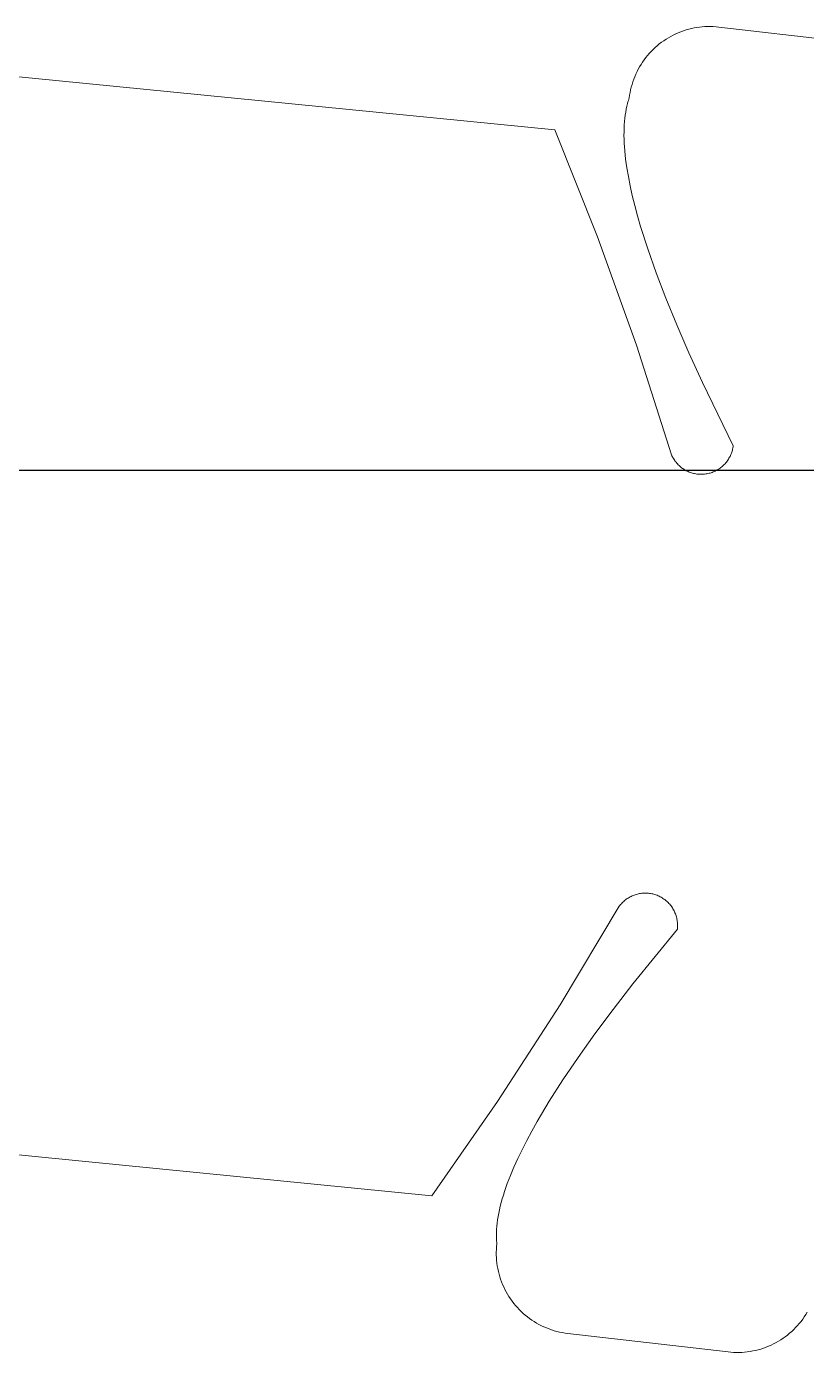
# Model space of a CAD drawing. Header units: millimetres. Extents: x 3958 to 4577, y -3023 to -2712.
# Drawn here: x 4512.32 to 4531.65, y -2826.4 to -2793.54 of the extents above; entities that cross this region are included whole.
import ezdxf

# ---------------------------------------------------------------- set-up
doc = ezdxf.new("R2010")
doc.units = ezdxf.units.MM
doc.header["$MEASUREMENT"] = 0
doc.layers.add('Default', color=6, linetype='Continuous', true_color=0xff00ff)
doc.layers.add('Layer 02', color=3, linetype='Continuous', lineweight=0, true_color=0x00ff00)

msp = doc.modelspace()

# ---------------------------------------------------------------- linework, layer by layer
at = {"layer": 'Default'}
for p, q in [((4330.979, -2804.534), (4550.979, -2804.534)), ((4440.979, -2804.534), (4564.271, -2804.534))]:
    msp.add_line(p, q, dxfattribs=at)
at = {"layer": 'Layer 02'}
for p, q in [((4528.728, -2793.609), (4528.662, -2793.627)), ((4528.794, -2793.592), (4528.728, -2793.609)), ((4528.861, -2793.578), (4528.794, -2793.592)), ((4528.928, -2793.566), (4528.861, -2793.578)), ((4528.996, -2793.557), (4528.928, -2793.566)), ((4529.063, -2793.549), (4528.996, -2793.557)), ((4529.132, -2793.544), (4529.063, -2793.549)), ((4529.2, -2793.542), (4529.132, -2793.544)), ((4529.268, -2793.541), (4529.2, -2793.542)), ((4529.336, -2793.543), (4529.268, -2793.541)), ((4529.405, -2793.548), (4529.336, -2793.543)), ((4529.473, -2793.554), (4529.405, -2793.548)), ((4533.446, -2794.014), (4529.473, -2793.554)), ((4525.414, -2796.105), (4501.355, -2793.724)), ((4528.055, -2793.932), (4528, -2793.974)), ((4528.11, -2793.893), (4528.055, -2793.932)), ((4528.167, -2793.855), (4528.11, -2793.893)), ((4528.225, -2793.819), (4528.167, -2793.855)), ((4528.285, -2793.786), (4528.225, -2793.819)), ((4528.345, -2793.754), (4528.285, -2793.786)), ((4528.407, -2793.724), (4528.345, -2793.754)), ((4528.469, -2793.697), (4528.407, -2793.724)), ((4528.533, -2793.671), (4528.469, -2793.697)), ((4528.597, -2793.648), (4528.533, -2793.671)), ((4528.662, -2793.627), (4528.597, -2793.648)), ((4527.708, -2794.259), (4527.665, -2794.313)), ((4527.752, -2794.208), (4527.708, -2794.259)), ((4527.799, -2794.158), (4527.752, -2794.208)), ((4527.847, -2794.109), (4527.799, -2794.158)), ((4527.896, -2794.062), (4527.847, -2794.109)), ((4527.948, -2794.017), (4527.896, -2794.062)), ((4528, -2793.974), (4527.948, -2794.017)), ((4527.479, -2794.599), (4527.448, -2794.659)), ((4527.512, -2794.539), (4527.479, -2794.599)), ((4527.547, -2794.48), (4527.512, -2794.539)), ((4527.584, -2794.423), (4527.547, -2794.48)), ((4527.624, -2794.367), (4527.584, -2794.423)), ((4527.665, -2794.313), (4527.624, -2794.367)), ((4527.344, -2794.912), (4527.324, -2794.977)), ((4527.367, -2794.848), (4527.344, -2794.912)), ((4527.392, -2794.784), (4527.367, -2794.848)), ((4527.419, -2794.721), (4527.392, -2794.784)), ((4527.448, -2794.659), (4527.419, -2794.721)), ((4527.265, -2795.244), (4527.256, -2795.312)), ((4527.276, -2795.176), (4527.265, -2795.244)), ((4527.29, -2795.11), (4527.276, -2795.176)), ((4527.306, -2795.043), (4527.29, -2795.11)), ((4527.324, -2794.977), (4527.306, -2795.043)), ((4527.181, -2795.587), (4527.167, -2795.661)), ((4527.197, -2795.515), (4527.181, -2795.587)), ((4527.215, -2795.445), (4527.197, -2795.515)), ((4527.224, -2795.411), (4527.215, -2795.445)), ((4527.234, -2795.377), (4527.224, -2795.411)), ((4527.245, -2795.344), (4527.234, -2795.377)), ((4527.256, -2795.312), (4527.245, -2795.344)), ((4527.138, -2795.897), (4527.132, -2795.98)), ((4527.145, -2795.816), (4527.138, -2795.897)), ((4527.155, -2795.738), (4527.145, -2795.816)), ((4527.167, -2795.661), (4527.155, -2795.738)), ((4526.469, -2798.753), (4525.414, -2796.105)), ((4527.126, -2796.153), (4527.125, -2796.243)), ((4527.125, -2796.243), (4527.127, -2796.335)), ((4527.128, -2796.066), (4527.126, -2796.153)), ((4527.132, -2795.98), (4527.128, -2796.066)), ((4527.127, -2796.335), (4527.131, -2796.429)), ((4527.131, -2796.429), (4527.137, -2796.525)), ((4527.137, -2796.525), (4527.145, -2796.623)), ((4527.145, -2796.623), (4527.166, -2796.827)), ((4527.166, -2796.827), (4527.196, -2797.039)), ((4527.196, -2797.039), (4527.233, -2797.26)), ((4527.233, -2797.26), (4527.278, -2797.49)), ((4527.278, -2797.49), (4527.331, -2797.729)), ((4527.331, -2797.729), (4527.392, -2797.976)), ((4527.392, -2797.976), (4527.46, -2798.232)), ((4527.46, -2798.232), (4527.537, -2798.497)), ((4527.537, -2798.497), (4527.714, -2799.053)), ((4527.431, -2801.435), (4526.469, -2798.753)), ((4527.714, -2799.053), (4527.922, -2799.644)), ((4527.922, -2799.644), (4528.161, -2800.27)), ((4528.161, -2800.27), (4528.432, -2800.932)), ((4528.432, -2800.932), (4528.735, -2801.628)), ((4528.3, -2804.15), (4527.431, -2801.435)), ((4528.735, -2801.628), (4529.069, -2802.36)), ((4529.069, -2802.36), (4529.831, -2803.928)), ((4529.786, -2804.116), (4529.776, -2804.142)), ((4529.795, -2804.09), (4529.786, -2804.116)), ((4529.804, -2804.063), (4529.795, -2804.09)), ((4529.811, -2804.037), (4529.804, -2804.063)), ((4529.817, -2804.01), (4529.811, -2804.037)), ((4529.823, -2803.983), (4529.817, -2804.01)), ((4529.828, -2803.956), (4529.823, -2803.983)), ((4529.831, -2803.928), (4529.828, -2803.956)), ((4528.312, -2804.175), (4528.3, -2804.15)), ((4528.324, -2804.2), (4528.312, -2804.175)), ((4528.337, -2804.224), (4528.324, -2804.2)), ((4528.351, -2804.248), (4528.337, -2804.224)), ((4528.365, -2804.272), (4528.351, -2804.248)), ((4528.381, -2804.294), (4528.365, -2804.272)), ((4528.397, -2804.317), (4528.381, -2804.294)), ((4528.414, -2804.339), (4528.397, -2804.317)), ((4528.431, -2804.36), (4528.414, -2804.339)), ((4528.45, -2804.38), (4528.431, -2804.36)), ((4528.469, -2804.4), (4528.45, -2804.38)), ((4528.489, -2804.42), (4528.469, -2804.4)), ((4528.509, -2804.438), (4528.489, -2804.42)), ((4528.53, -2804.456), (4528.509, -2804.438)), ((4528.552, -2804.473), (4528.53, -2804.456)), ((4529.528, -2804.468), (4529.506, -2804.484)), ((4529.549, -2804.45), (4529.528, -2804.468)), ((4529.57, -2804.432), (4529.549, -2804.45)), ((4529.591, -2804.413), (4529.57, -2804.432)), ((4529.61, -2804.394), (4529.591, -2804.413)), ((4529.629, -2804.374), (4529.61, -2804.394)), ((4529.647, -2804.353), (4529.629, -2804.374)), ((4529.665, -2804.332), (4529.647, -2804.353)), ((4529.682, -2804.31), (4529.665, -2804.332)), ((4529.697, -2804.287), (4529.682, -2804.31)), ((4529.713, -2804.264), (4529.697, -2804.287)), ((4529.727, -2804.24), (4529.713, -2804.264)), ((4529.741, -2804.216), (4529.727, -2804.24)), ((4529.753, -2804.192), (4529.741, -2804.216)), ((4529.765, -2804.167), (4529.753, -2804.192)), ((4529.776, -2804.142), (4529.765, -2804.167)), ((4528.574, -2804.489), (4528.552, -2804.473)), ((4528.597, -2804.505), (4528.574, -2804.489)), ((4528.62, -2804.52), (4528.597, -2804.505)), ((4528.644, -2804.534), (4528.62, -2804.52)), ((4528.669, -2804.547), (4528.644, -2804.534)), ((4528.693, -2804.559), (4528.669, -2804.547)), ((4528.719, -2804.571), (4528.693, -2804.559)), ((4528.744, -2804.581), (4528.719, -2804.571)), ((4528.77, -2804.591), (4528.744, -2804.581)), ((4528.796, -2804.599), (4528.77, -2804.591)), ((4528.823, -2804.607), (4528.796, -2804.599)), ((4528.849, -2804.614), (4528.823, -2804.607)), ((4528.876, -2804.62), (4528.849, -2804.614)), ((4528.903, -2804.625), (4528.876, -2804.62)), ((4528.931, -2804.629), (4528.903, -2804.625)), ((4528.958, -2804.633), (4528.931, -2804.629)), ((4528.986, -2804.635), (4528.958, -2804.633)), ((4529.013, -2804.636), (4528.986, -2804.635)), ((4529.041, -2804.636), (4529.013, -2804.636)), ((4529.069, -2804.636), (4529.041, -2804.636)), ((4529.096, -2804.634), (4529.069, -2804.636)), ((4529.124, -2804.632), (4529.096, -2804.634)), ((4529.151, -2804.628), (4529.124, -2804.632)), ((4529.178, -2804.624), (4529.151, -2804.628)), ((4529.205, -2804.618), (4529.178, -2804.624)), ((4529.232, -2804.612), (4529.205, -2804.618)), ((4529.259, -2804.605), (4529.232, -2804.612)), ((4529.285, -2804.597), (4529.259, -2804.605)), ((4529.311, -2804.588), (4529.285, -2804.597)), ((4529.337, -2804.578), (4529.311, -2804.588)), ((4529.363, -2804.567), (4529.337, -2804.578)), ((4529.388, -2804.555), (4529.363, -2804.567)), ((4529.412, -2804.543), (4529.388, -2804.555)), ((4529.436, -2804.529), (4529.412, -2804.543)), ((4529.46, -2804.515), (4529.436, -2804.529)), ((4529.483, -2804.5), (4529.46, -2804.515)), ((4529.506, -2804.484), (4529.483, -2804.5)), ((4527.024, -2815.318), (4527.041, -2815.297)), ((4527.041, -2815.297), (4527.059, -2815.276)), ((4527.059, -2815.276), (4527.078, -2815.256)), ((4527.078, -2815.256), (4527.098, -2815.236)), ((4527.098, -2815.236), (4527.118, -2815.218)), ((4527.118, -2815.218), (4527.139, -2815.2)), ((4527.139, -2815.2), (4527.16, -2815.182)), ((4527.16, -2815.182), (4527.182, -2815.166)), ((4527.182, -2815.166), (4527.205, -2815.15)), ((4527.205, -2815.15), (4527.228, -2815.135)), ((4527.228, -2815.135), (4527.252, -2815.12)), ((4527.252, -2815.12), (4527.276, -2815.107)), ((4527.276, -2815.107), (4527.301, -2815.095)), ((4527.301, -2815.095), (4527.326, -2815.083)), ((4527.326, -2815.083), (4527.351, -2815.072)), ((4527.351, -2815.072), (4527.377, -2815.062)), ((4527.377, -2815.062), (4527.403, -2815.053)), ((4527.403, -2815.053), (4527.429, -2815.045)), ((4527.429, -2815.045), (4527.456, -2815.038)), ((4527.456, -2815.038), (4527.483, -2815.031)), ((4527.483, -2815.031), (4527.51, -2815.026)), ((4527.51, -2815.026), (4527.537, -2815.021)), ((4527.537, -2815.021), (4527.565, -2815.018)), ((4527.565, -2815.018), (4527.592, -2815.015)), ((4527.592, -2815.015), (4527.62, -2815.014)), ((4527.62, -2815.014), (4527.647, -2815.013)), ((4527.647, -2815.013), (4527.675, -2815.014)), ((4527.675, -2815.014), (4527.703, -2815.015)), ((4527.703, -2815.015), (4527.73, -2815.017)), ((4527.73, -2815.017), (4527.757, -2815.02)), ((4527.757, -2815.02), (4527.785, -2815.024)), ((4527.785, -2815.024), (4527.812, -2815.029)), ((4527.812, -2815.029), (4527.839, -2815.035)), ((4527.839, -2815.035), (4527.866, -2815.042)), ((4527.866, -2815.042), (4527.892, -2815.05)), ((4527.892, -2815.05), (4527.918, -2815.059)), ((4527.918, -2815.059), (4527.944, -2815.068)), ((4527.944, -2815.068), (4527.97, -2815.079)), ((4527.97, -2815.079), (4527.995, -2815.09)), ((4527.995, -2815.09), (4528.02, -2815.103)), ((4528.02, -2815.103), (4528.044, -2815.116)), ((4528.044, -2815.116), (4528.068, -2815.13)), ((4528.068, -2815.13), (4528.091, -2815.144)), ((4528.091, -2815.144), (4528.114, -2815.16)), ((4528.114, -2815.16), (4528.136, -2815.176)), ((4528.136, -2815.176), (4528.158, -2815.193)), ((4528.158, -2815.193), (4528.179, -2815.211)), ((4528.179, -2815.211), (4528.2, -2815.23)), ((4528.2, -2815.23), (4528.219, -2815.249)), ((4528.219, -2815.249), (4528.238, -2815.269)), ((4528.238, -2815.269), (4528.257, -2815.29)), ((4528.257, -2815.29), (4528.275, -2815.311)), ((4525.542, -2817.785), (4527.007, -2815.34)), ((4527.007, -2815.34), (4527.024, -2815.318)), ((4528.275, -2815.311), (4528.292, -2815.333)), ((4528.292, -2815.333), (4528.308, -2815.355)), ((4528.308, -2815.355), (4528.323, -2815.378)), ((4528.323, -2815.378), (4528.338, -2815.401)), ((4528.338, -2815.401), (4528.352, -2815.425)), ((4528.352, -2815.425), (4528.365, -2815.45)), ((4528.365, -2815.45), (4528.377, -2815.474)), ((4528.377, -2815.474), (4528.388, -2815.5)), ((4528.388, -2815.5), (4528.398, -2815.525)), ((4528.398, -2815.525), (4528.408, -2815.551)), ((4528.408, -2815.551), (4528.417, -2815.577)), ((4528.417, -2815.577), (4528.424, -2815.604)), ((4528.424, -2815.604), (4528.431, -2815.631)), ((4528.431, -2815.631), (4528.437, -2815.658)), ((4528.447, -2815.905), (4527.347, -2817.258)), ((4528.437, -2815.658), (4528.442, -2815.685)), ((4528.442, -2815.685), (4528.446, -2815.712)), ((4528.446, -2815.712), (4528.449, -2815.74)), ((4528.449, -2815.878), (4528.447, -2815.905)), ((4528.449, -2815.74), (4528.451, -2815.767)), ((4528.451, -2815.85), (4528.449, -2815.878)), ((4528.451, -2815.767), (4528.452, -2815.795)), ((4528.452, -2815.822), (4528.451, -2815.85)), ((4528.452, -2815.795), (4528.452, -2815.822)), ((4527.347, -2817.258), (4526.855, -2817.894)), ((4523.992, -2820.177), (4525.542, -2817.785)), ((4526.855, -2817.894), (4526.401, -2818.503)), ((4526.401, -2818.503), (4525.986, -2819.085)), ((4525.986, -2819.085), (4525.61, -2819.641)), ((4525.61, -2819.641), (4525.273, -2820.169)), ((4499.172, -2820.219), (4522.361, -2822.514)), ((4522.361, -2822.514), (4523.992, -2820.177)), ((4525.273, -2820.169), (4524.974, -2820.67)), ((4524.974, -2820.67), (4524.839, -2820.91)), ((4524.714, -2821.144), (4524.598, -2821.371)), ((4524.839, -2820.91), (4524.714, -2821.144)), ((4524.598, -2821.371), (4524.492, -2821.591)), ((4524.396, -2821.805), (4524.309, -2822.011)), ((4524.492, -2821.591), (4524.396, -2821.805)), ((4524.309, -2822.011), (4524.232, -2822.211)), ((4524.135, -2822.498), (4524.107, -2822.591)), ((4524.165, -2822.404), (4524.135, -2822.498)), ((4524.232, -2822.211), (4524.165, -2822.404)), ((4524.039, -2822.858), (4524.021, -2822.944)), ((4524.059, -2822.771), (4524.039, -2822.858)), ((4524.082, -2822.682), (4524.059, -2822.771)), ((4524.107, -2822.591), (4524.082, -2822.682)), ((4523.981, -2823.19), (4523.973, -2823.269)), ((4523.992, -2823.11), (4523.981, -2823.19)), ((4524.005, -2823.027), (4523.992, -2823.11)), ((4524.021, -2822.944), (4524.005, -2823.027)), ((4523.964, -2823.422), (4523.962, -2823.496)), ((4523.962, -2823.496), (4523.964, -2823.568)), ((4523.967, -2823.346), (4523.964, -2823.422)), ((4523.973, -2823.269), (4523.967, -2823.346)), ((4523.963, -2823.843), (4523.961, -2823.911)), ((4523.967, -2823.775), (4523.963, -2823.843)), ((4523.964, -2823.568), (4523.965, -2823.603)), ((4523.965, -2823.603), (4523.968, -2823.638)), ((4523.974, -2823.707), (4523.967, -2823.775)), ((4523.968, -2823.638), (4523.97, -2823.673)), ((4523.97, -2823.673), (4523.974, -2823.707)), ((4523.961, -2823.911), (4523.961, -2823.98)), ((4523.961, -2823.98), (4523.964, -2824.048)), ((4523.964, -2824.048), (4523.969, -2824.116)), ((4523.969, -2824.116), (4523.976, -2824.184)), ((4523.976, -2824.184), (4523.985, -2824.252)), ((4523.985, -2824.252), (4523.997, -2824.319)), ((4523.997, -2824.319), (4524.012, -2824.386)), ((4524.012, -2824.386), (4524.028, -2824.452)), ((4524.028, -2824.452), (4524.047, -2824.518)), ((4524.047, -2824.518), (4524.068, -2824.583)), ((4524.068, -2824.583), (4524.091, -2824.647)), ((4524.091, -2824.647), (4524.116, -2824.71)), ((4524.116, -2824.71), (4524.144, -2824.773)), ((4524.144, -2824.773), (4524.173, -2824.834)), ((4524.173, -2824.834), (4524.205, -2824.895)), ((4524.205, -2824.895), (4524.239, -2824.954)), ((4524.239, -2824.954), (4524.274, -2825.012)), ((4524.274, -2825.012), (4524.312, -2825.069)), ((4524.312, -2825.069), (4524.352, -2825.125)), ((4524.352, -2825.125), (4524.393, -2825.179)), ((4524.393, -2825.179), (4524.437, -2825.232)), ((4524.437, -2825.232), (4524.482, -2825.283)), ((4524.482, -2825.283), (4524.529, -2825.333)), ((4524.529, -2825.333), (4524.577, -2825.381)), ((4524.577, -2825.381), (4524.627, -2825.427)), ((4524.627, -2825.427), (4524.679, -2825.472)), ((4524.679, -2825.472), (4524.732, -2825.515)), ((4531.592, -2825.514), (4531.63, -2825.457)), ((4531.63, -2825.457), (4531.665, -2825.398)), ((4524.732, -2825.515), (4524.787, -2825.556)), ((4524.787, -2825.556), (4524.843, -2825.595)), ((4524.843, -2825.595), (4524.9, -2825.632)), ((4524.9, -2825.632), (4524.958, -2825.668)), ((4524.958, -2825.668), (4525.018, -2825.701)), ((4525.018, -2825.701), (4525.079, -2825.732)), ((4525.079, -2825.732), (4525.141, -2825.761)), ((4525.141, -2825.761), (4525.203, -2825.788)), ((4525.203, -2825.788), (4525.267, -2825.813)), ((4525.267, -2825.813), (4525.331, -2825.835)), ((4531.33, -2825.828), (4531.378, -2825.78)), ((4531.378, -2825.78), (4531.425, -2825.729)), ((4531.425, -2825.729), (4531.469, -2825.678)), ((4531.469, -2825.678), (4531.512, -2825.625)), ((4531.512, -2825.625), (4531.553, -2825.57)), ((4531.553, -2825.57), (4531.592, -2825.514)), ((4525.331, -2825.835), (4525.397, -2825.856)), ((4525.397, -2825.856), (4525.462, -2825.874)), ((4525.462, -2825.874), (4525.529, -2825.89)), ((4525.529, -2825.89), (4525.596, -2825.903)), ((4525.596, -2825.903), (4525.663, -2825.915)), ((4525.663, -2825.915), (4525.731, -2825.924)), ((4525.731, -2825.924), (4529.704, -2826.383)), ((4530.832, -2826.183), (4530.892, -2826.152)), ((4530.892, -2826.152), (4530.952, -2826.118)), ((4530.952, -2826.118), (4531.01, -2826.082)), ((4531.01, -2826.082), (4531.067, -2826.044)), ((4531.067, -2826.044), (4531.122, -2826.005)), ((4531.122, -2826.005), (4531.177, -2825.963)), ((4531.177, -2825.963), (4531.229, -2825.92)), ((4531.229, -2825.92), (4531.281, -2825.875)), ((4531.281, -2825.875), (4531.33, -2825.828)), ((4529.704, -2826.383), (4529.772, -2826.39)), ((4529.772, -2826.39), (4529.841, -2826.394)), ((4529.841, -2826.394), (4529.909, -2826.396)), ((4529.909, -2826.396), (4529.977, -2826.396)), ((4529.977, -2826.396), (4530.045, -2826.393)), ((4530.045, -2826.393), (4530.113, -2826.388)), ((4530.113, -2826.388), (4530.181, -2826.381)), ((4530.181, -2826.381), (4530.249, -2826.371)), ((4530.249, -2826.371), (4530.316, -2826.359)), ((4530.316, -2826.359), (4530.383, -2826.345)), ((4530.383, -2826.345), (4530.449, -2826.329)), ((4530.449, -2826.329), (4530.515, -2826.31)), ((4530.515, -2826.31), (4530.58, -2826.289)), ((4530.58, -2826.289), (4530.644, -2826.266)), ((4530.644, -2826.266), (4530.708, -2826.24)), ((4530.708, -2826.24), (4530.77, -2826.213)), ((4530.77, -2826.213), (4530.832, -2826.183))]:
    msp.add_line(p, q, dxfattribs=at)

doc.saveas('drawing.dxf')
